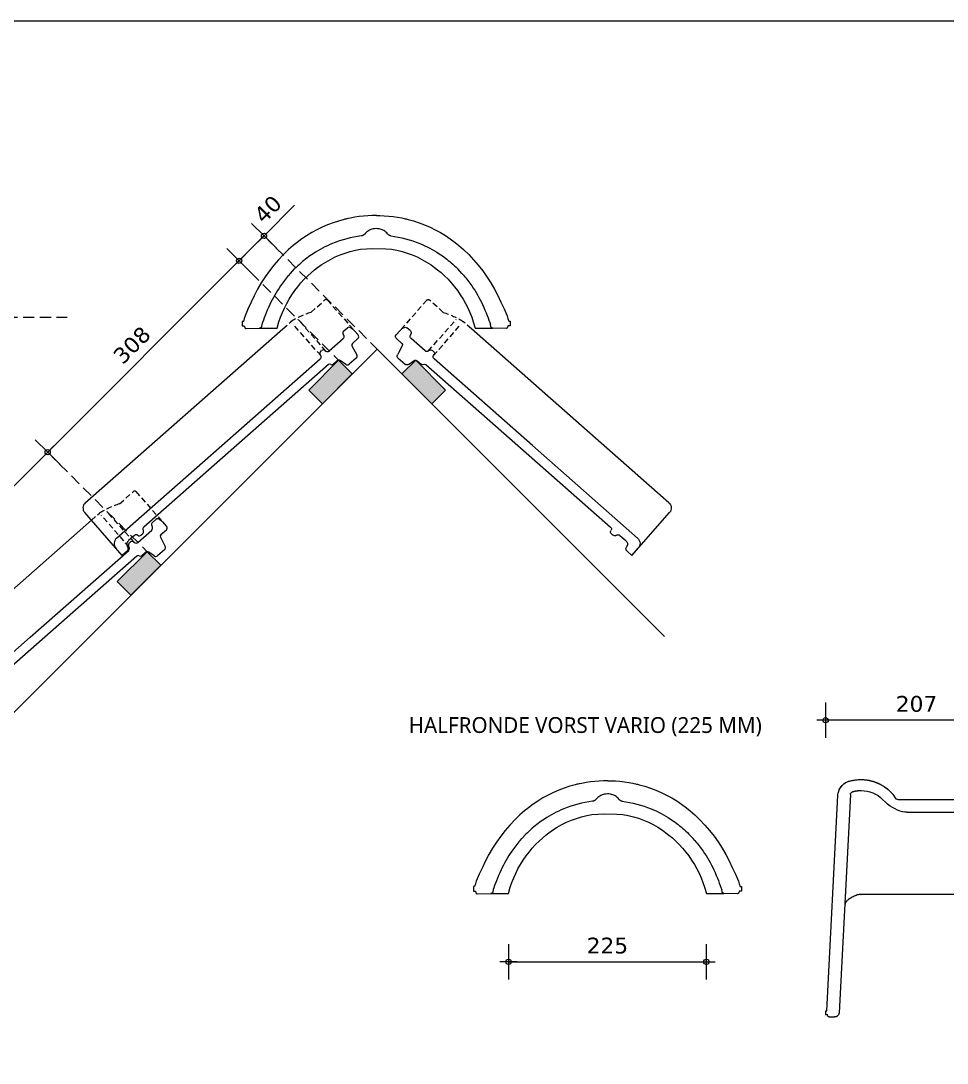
# Model space of a CAD drawing. Header units: millimetres. Extents: x -435 to 27166, y -19117 to 26500.
# Drawn here: x 18210 to 19264, y 19494 to 20680 of the extents above; entities that cross this region are included whole.
import ezdxf

# ---------------------------------------------------------------- set-up
doc = ezdxf.new("R2010")
doc.units = ezdxf.units.MM
doc.linetypes.add('IMPORT-DASHED _6_', pattern=[19.05, 12.7, -6.35])
doc.linetypes.add('IMPORT-DASHED2 _3_', pattern=[9.525, 6.35, -3.175])
for name, color, linetype, lineweight in [('ARCERING', 250, 'Continuous', 13), ('Dakpannen', 5, 'Continuous', 13), ('Hulplijnen', 10, 'IMPORT-DASHED _6_', 13), ('Laag 3', 250, 'Continuous', 13), ('Maatvoering', 4, 'Continuous', 13), ('Maatvoering2', 250, 'Continuous', 13), ('Niet printen', 250, 'Continuous', 13), ('NL_MKT_TEC_CAD_OVH Klassiek_dwg', 8, 'Continuous', 13), ('TEKST', 250, 'Continuous', 13)]:
    doc.layers.add(name, color=color, linetype=linetype, lineweight=lineweight)
doc.styles.add('Trebuchet MS_2', font='trebuc.ttf', dxfattribs={"height": 18})
doc.styles.add('Verdana', font='verdana.ttf', dxfattribs={"height": 18})

# ---------------------------------------------------------------- blocks, each defined once
blk = doc.blocks.new('NL_MKT_TEC_CAD_OVH Klassiek_dwg_BNOVH000B$2-3211375-Details Appartement')
at = {"layer": 'Dakpannen', "color": 10}
for p, q in [((-4.6, -72.6), (-0.5, -8)), ((8, -0.5), (306.8, -19.5))]:
    blk.add_line(p, q, dxfattribs=at)
at = {"layer": 'Dakpannen', "color": 10, "linetype": 'IMPORT-DASHED2 _3_'}
for p, q in [((306.8, -19.5), (318.9, -20.2)), ((315.7, -71.6), (318.7, -24)), ((323.5, -72.1), (326.5, -24.5)), ((342.6, -28.9), (363.8, -30.2)), ((365.7, -32.3), (362.9, -75.8))]:
    blk.add_line(p, q, dxfattribs=at)
at = {"layer": 'Dakpannen', "color": 250}
for p, q in [((6.7, -69.3), (6.1, -71.1)), ((21.3, -66.3), (12.2, -65.7)), ((24.1, -69.1), (24, -68.7)), ((32.3, -69.3), (32.2, -69.7)), ((315.7, -71.6), (316.1, -70.2)), ((319.1, -68.1), (320.5, -68.2)), ((323.3, -70.7), (323.5, -72.1)), ((354.1, -70.3), (359.4, -70.7)), ((29.2, -71.8), (26.9, -71.6)), ((326.3, -74.6), (347.5, -75.9)), ((350.6, -73.8), (351, -72.4)), ((324.5, -88.8), (318.6, -88.4)), ((328.6, -98.8), (327.3, -91.3)), ((348.7, -88.7), (345.2, -99.9)), ((359.2, -87.7), (350.9, -87.2)), ((342.2, -102), (331.4, -101.3))]:
    blk.add_line(p, q, dxfattribs=at)
at = {"layer": 'Dakpannen', "color": 250, "flags": 128}
for points in [[(4.6, -54.2), (163.7, -64.3), (312.6, -73.7)], [(3.1, -73.1), (-4.6, -72.6), (-3.9, -61.7)], [(314.6, -84.9), (162.9, -75.2), (35.4, -67.2)], [(362.2, -73.2), (362.7, -75.7), (362.8, -78.1), (362.4, -84.9)]]:
    blk.add_lwpolyline(points, dxfattribs=at)
at = {"layer": 'Dakpannen', "color": 10}
blk.add_arc((7.5, -8.5), 8, 86.3716, 176.3717, dxfattribs=at)
at = {"layer": 'Dakpannen', "color": 10, "linetype": 'IMPORT-DASHED2 _3_'}
for centre, radius, start, end in [((297, -117), 99.2, 62.6503, 77.2406), ((363.7, -32.2), 2, 356.3659, 86.366)]:
    blk.add_arc(centre, radius, start, end, dxfattribs=at)
at = {"layer": 'Dakpannen', "color": 250}
for centre, radius, start, end in [((4.1, -62.2), 8, 86.3684, 176.3685), ((3.3, -70.1), 3, 266.3767, 341.3763), ((11.8, -71.1), 5.4, 86.3616, 161.3605), ((21.1, -69.3), 3, 9.9565, 86.3847), ((27.1, -68.6), 3, 189.9373, 266.3653), ((29.3, -68.8), 3, 266.3597, 342.7882), ((35.2, -70.1), 3, 86.3653, 162.7935), ((318.9, -71.1), 3, 86.3803, 162.8084), ((320.3, -71.2), 3, 9.9455, 86.3737), ((353.9, -73.3), 3, 86.3641, 162.7903), ((359.2, -73.7), 3, 9.9434, 86.3737), ((312.8, -70.7), 3, 266.3737, 342.8022), ((326.5, -71.6), 3, 189.9302, 266.3587), ((347.7, -72.9), 3, 266.3653, 342.7937), ((314.5, -87), 2.15, 9.4865, 86.3675), ((318.7, -86.3), 2.15, 189.4646, 266.3668), ((324.3, -91.8), 3, 10.0819, 86.3797), ((350.8, -89.3), 2.17, 86.3581, 162.7861), ((359.4, -84.7), 3, 266.3778, 356.3779), ((331.6, -98.3), 3, 190.0781, 266.3739), ((342.4, -99), 3, 266.3577, 342.7862)]:
    blk.add_arc(centre, radius, start, end, dxfattribs=at)
blk = doc.blocks.new('NL_MKT_TEC_CAD_OVH Klassiek_dwg_BNOVH000B$2-3211394-Details Appartement')
at = {"layer": 'Dakpannen', "color": 10}
for p, q in [((-4.6, -72.6), (-0.5, -8)), ((8, -0.5), (306.8, -19.5))]:
    blk.add_line(p, q, dxfattribs=at)
at = {"layer": 'Dakpannen', "color": 10, "linetype": 'IMPORT-DASHED2 _3_'}
for p, q in [((306.8, -19.5), (318.9, -20.2)), ((315.7, -71.6), (318.7, -24)), ((323.5, -72.1), (326.5, -24.5)), ((342.6, -28.9), (363.8, -30.2)), ((365.7, -32.3), (362.9, -75.8))]:
    blk.add_line(p, q, dxfattribs=at)
at = {"layer": 'Dakpannen', "color": 250}
for p, q in [((6.7, -69.3), (6.1, -71.1)), ((21.3, -66.3), (12.2, -65.7)), ((24.1, -69.1), (24, -68.7)), ((32.3, -69.3), (32.2, -69.7)), ((315.7, -71.6), (316.1, -70.2)), ((319.1, -68.1), (320.5, -68.2)), ((323.3, -70.7), (323.5, -72.1)), ((354.1, -70.3), (359.4, -70.7)), ((29.2, -71.8), (26.9, -71.6)), ((326.3, -74.6), (347.5, -75.9)), ((350.6, -73.8), (351, -72.4)), ((324.5, -88.8), (318.6, -88.4)), ((328.6, -98.8), (327.3, -91.3)), ((348.7, -88.7), (345.2, -99.9)), ((359.2, -87.7), (350.9, -87.2)), ((342.2, -102), (331.4, -101.3))]:
    blk.add_line(p, q, dxfattribs=at)
at = {"layer": 'Dakpannen', "color": 250, "flags": 128}
for points in [[(4.6, -54.2), (163.7, -64.3), (312.6, -73.7)], [(3.1, -73.1), (-4.6, -72.6), (-3.9, -61.7)], [(314.6, -84.9), (162.9, -75.2), (35.4, -67.2)], [(362.2, -73.2), (362.7, -75.7), (362.8, -78.1), (362.4, -84.9)]]:
    blk.add_lwpolyline(points, dxfattribs=at)
at = {"layer": 'Dakpannen', "color": 10}
blk.add_arc((7.5, -8.5), 8, 86.3716, 176.3717, dxfattribs=at)
at = {"layer": 'Dakpannen', "color": 10, "linetype": 'IMPORT-DASHED2 _3_'}
for centre, radius, start, end in [((297, -117), 99.2, 62.6503, 77.2406), ((363.7, -32.2), 2, 356.3659, 86.366)]:
    blk.add_arc(centre, radius, start, end, dxfattribs=at)
at = {"layer": 'Dakpannen', "color": 250}
for centre, radius, start, end in [((4.1, -62.2), 8, 86.3684, 176.3685), ((3.3, -70.1), 3, 266.3767, 341.3763), ((11.8, -71.1), 5.4, 86.3616, 161.3605), ((21.1, -69.3), 3, 9.9565, 86.3847), ((27.1, -68.6), 3, 189.9373, 266.3653), ((29.3, -68.8), 3, 266.3597, 342.7882), ((35.2, -70.1), 3, 86.3653, 162.7935), ((318.9, -71.1), 3, 86.3803, 162.8084), ((320.3, -71.2), 3, 9.9455, 86.3737), ((353.9, -73.3), 3, 86.3641, 162.7903), ((359.2, -73.7), 3, 9.9434, 86.3737), ((312.8, -70.7), 3, 266.3737, 342.8022), ((326.5, -71.6), 3, 189.9302, 266.3587), ((347.7, -72.9), 3, 266.3653, 342.7937), ((314.5, -87), 2.15, 9.4865, 86.3675), ((318.7, -86.3), 2.15, 189.4646, 266.3668), ((324.3, -91.8), 3, 10.0819, 86.3797), ((350.8, -89.3), 2.17, 86.3581, 162.7861), ((359.4, -84.7), 3, 266.3778, 356.3779), ((331.6, -98.3), 3, 190.0781, 266.3739), ((342.4, -99), 3, 266.3577, 342.7862)]:
    blk.add_arc(centre, radius, start, end, dxfattribs=at)
blk = doc.blocks.new('NL_MKT_TEC_CAD_OVH Klassiek_dwg_Maatlijn-3211395-Details Appartement')
at = {"layer": 'Maatvoering2', "color": 4, "flags": 128}
for points in [[(0, -100), (0, 0), (0, 100)], [(-50, 0), (0, 0), (50, 0)]]:
    blk.add_lwpolyline(points, dxfattribs=at)
at = {"layer": 'Maatvoering2', "color": 4}
blk.add_circle((0, 0), 15, dxfattribs=at)
blk = doc.blocks.new('NL_MKT_TEC_CAD_OVH Klassiek_dwg_halfronde_begin_eind_vorst_vario-3211402-Details Appartement')
at = {"color": 250, "lineweight": 13}
blk.add_line((14415.6, 1181), (14415.6, 1185.4), dxfattribs=at)
at = {"layer": 'Laag 3'}
for p, q in [((14166.7, 944.3), (14179.4, 1189.2)), ((14180.8, 1195.4), (14180.9, 1195.5)), ((14180.8, 1195.3), (14180.8, 1195.4)), ((14193.7, 1190.2), (14180.8, 941.9)), ((14201.6, 1194.5), (14201.5, 1194.5)), ((14201.6, 1194.5), (14201.5, 1194.5)), ((14235.6, 1196.6), (14235.6, 1196.5)), ((14235.6, 1196.6), (14235.6, 1196.5)), ((14239.1, 1193.4), (14242.2, 1190.2)), ((14401.5, 1188.1), (14400.1, 1184.1)), ((14401.5, 1188.1), (14401.8, 1188.4)), ((14401.8, 1188.4), (14402, 1188.6)), ((14409.1, 1190.3), (14405.7, 1190.3)), ((14414.3, 1185.4), (14413.7, 1187.1)), ((14233.4, 1181.4), (14230.3, 1184.6)), ((14274.4, 1184.1), (14248.5, 1184.1)), ((14400.1, 1184.1), (14274.4, 1184.1)), ((14413.4, 1181), (14410.2, 1171)), ((14415.6, 1181), (14413.4, 1181)), ((14415.6, 1185.4), (14414.3, 1185.4)), ((14258, 1170), (14387, 1170)), ((14398, 1170), (14408.9, 1170)), ((14408.9, 1170), (14408.9, 1170)), ((14410.2, 1171), (14410.2, 1171)), ((14165.4, 944.3), (14166.7, 944.3)), ((14165.4, 944.3), (14165.4, 939.9)), ((14165.4, 939.9), (14167.6, 939.9)), ((14168, 938.2), (14167.6, 939.9)), ((14169.3, 937.2), (14175.7, 937.2)), ((14176.3, 937.2), (14175.7, 937.2)), ((14176.8, 937.3), (14176.3, 937.2)), ((14177.3, 937.4), (14176.8, 937.3)), ((14177.8, 937.6), (14177.3, 937.4)), ((14178.3, 937.8), (14177.8, 937.6)), ((14178.4, 937.9), (14178.3, 937.8))]:
    blk.add_line(p, q, dxfattribs=at)
at = {"layer": 'Laag 3', "color": 10}
for p, q in [((14415.7, 1079.2), (14415.7, 1181)), ((14413, 1077.6), (14413.5, 1079.2)), ((14413.5, 1079.2), (14415.7, 1079.2)), ((14191.6, 1070.7), (14190.5, 1069.9)), ((14190.5, 1069.9), (14190.5, 1069.9)), ((14192.6, 1071.5), (14191.6, 1070.7)), ((14194.4, 1072.6), (14194, 1072.4)), ((14411.7, 1076.6), (14205.9, 1076.6))]:
    blk.add_line(p, q, dxfattribs=at)
at = {"layer": 'Laag 3', "flags": 128}
for points in [[(14180.9, 1195.5), (14181.3, 1196.5), (14181.9, 1197.5), (14182.5, 1198.5), (14183.3, 1199.4), (14184.1, 1200.4), (14185, 1201.3)], [(14185, 1201.3), (14185.9, 1202.1), (14186.3, 1202.4)]]:
    blk.add_lwpolyline(points, dxfattribs=at)
at = {"layer": 'Laag 3', "color": 10, "flags": 128}
for points in [[(14188.7, 1068), (14188.4, 1067.6), (14188.1, 1067.2), (14187.9, 1066.8)], [(14190.5, 1069.9), (14190.1, 1069.6), (14189.7, 1069.2), (14189.3, 1068.8), (14189, 1068.4), (14188.7, 1068)], [(14194, 1072.4), (14193.7, 1072.2), (14192.6, 1071.5)], [(14205.4, 1076.6), (14204.6, 1076.5), (14203.4, 1076.4), (14202.3, 1076.2), (14201.2, 1075.9), (14200, 1075.5), (14198.9, 1075), (14197.8, 1074.5), (14196.6, 1073.9), (14195.5, 1073.3), (14194.4, 1072.6)], [(14392, 1076.6), (14392, 1076.6), (14392, 1076.6), (14392, 1076.6), (14392, 1076.6), (14392, 1076.6), (14392, 1076.6), (14391.9, 1076.6), (14391.9, 1076.6), (14391.9, 1076.6), (14391.9, 1076.6)], [(14187.6, 1066), (14187.5, 1065.6), (14187.4, 1065.3), (14187.3, 1065), (14187.3, 1064.8)], [(14187.9, 1066.8), (14187.8, 1066.4), (14187.6, 1066)]]:
    blk.add_lwpolyline(points, dxfattribs=at)
at = {"layer": 'Laag 3'}
for points in [[(14180.8, 1195.4), (14182, 1198.1), (14183.9, 1200.6), (14186.3, 1202.4)], [(14185.8, 1202), (14185.9, 1202.1), (14186.1, 1202.3), (14186.3, 1202.4)], [(14186.3, 1202.4), (14188.2, 1203.8), (14190.3, 1204.9), (14192.6, 1205.5)], [(14186.3, 1202.4), (14186.9, 1202.9), (14187.6, 1203.3), (14188.2, 1203.7)], [(14190.7, 1204.9), (14191.3, 1205.1), (14191.9, 1205.3), (14192.6, 1205.5)], [(14192.6, 1205.5), (14196.9, 1206.6), (14201.3, 1207.2), (14205.8, 1207.2)], [(14192.6, 1205.5), (14194, 1205.9), (14195.5, 1206.2), (14196.9, 1206.4)], [(14196.9, 1206.4), (14197, 1206.4), (14197.1, 1206.5), (14197.2, 1206.5)], [(14197.2, 1206.5), (14198.6, 1206.7), (14200, 1206.9), (14201.3, 1207)], [(14201.3, 1207), (14202.3, 1207.1), (14203.3, 1207.1), (14204.3, 1207.2)], [(14204.3, 1207.2), (14204.8, 1207.2), (14205.3, 1207.2), (14205.8, 1207.2)], [(14204.3, 1207.2), (14204.8, 1207.2), (14205.3, 1207.2), (14205.8, 1207.2)], [(14205.8, 1207.2), (14218.3, 1207.2), (14230.2, 1202.2), (14239.1, 1193.4)], [(14205.8, 1207.2), (14206.8, 1207.2), (14207.9, 1207.2), (14209, 1207.1)], [(14205.8, 1207.2), (14206.8, 1207.2), (14207.9, 1207.2), (14209, 1207.1)], [(14209, 1207.1), (14209.4, 1207.1), (14209.9, 1207), (14210.4, 1207)], [(14209, 1207.1), (14209.5, 1207.1), (14209.9, 1207), (14210.4, 1207)], [(14210.4, 1207), (14213.4, 1206.7), (14216.5, 1206.1), (14219.4, 1205.2)], [(14219.4, 1205.2), (14219.9, 1205), (14220.4, 1204.9), (14220.9, 1204.7)], [(14219.4, 1205.2), (14219.9, 1205), (14220.4, 1204.9), (14220.9, 1204.7)], [(14220.9, 1204.7), (14223.2, 1203.9), (14225.4, 1203), (14227.5, 1201.9)], [(14220.9, 1204.7), (14221.7, 1204.4), (14222.5, 1204.1), (14223.3, 1203.8)], [(14223.3, 1203.8), (14223.5, 1203.7), (14223.6, 1203.7), (14223.8, 1203.6)], [(14223.8, 1203.6), (14225.1, 1203.1), (14226.3, 1202.5), (14227.5, 1201.9)], [(14227.5, 1201.9), (14227.7, 1201.8), (14227.8, 1201.7), (14228, 1201.6)], [(14227.5, 1201.9), (14227.7, 1201.8), (14227.8, 1201.7), (14228, 1201.6)], [(14228, 1201.6), (14229.3, 1200.9), (14230.5, 1200.2), (14231.7, 1199.4)], [(14228, 1201.6), (14229.3, 1200.9), (14230.5, 1200.2), (14231.7, 1199.4)], [(14231.7, 1199.4), (14231.8, 1199.3), (14231.9, 1199.3), (14231.9, 1199.3)], [(14231.7, 1199.4), (14231.8, 1199.3), (14231.9, 1199.3), (14231.9, 1199.3)], [(14231.9, 1199.3), (14233.2, 1198.4), (14234.4, 1197.5), (14235.6, 1196.6)], [(14231.9, 1199.3), (14233.2, 1198.4), (14234.4, 1197.5), (14235.6, 1196.6)], [(14179.4, 1190.3), (14179.6, 1192.1), (14180.1, 1193.8), (14180.8, 1195.4)], [(14179.4, 1189.2), (14179.4, 1189.6), (14179.4, 1190), (14179.4, 1190.3)], [(14180.4, 1194.4), (14180.5, 1194.7), (14180.6, 1195), (14180.8, 1195.3)], [(14180.4, 1194.3), (14180.4, 1194.5), (14180.5, 1194.6), (14180.6, 1194.8)], [(14180.6, 1194.8), (14180.6, 1195), (14180.7, 1195.1), (14180.8, 1195.3)], [(14180.8, 1195.3), (14180.8, 1195.3), (14180.8, 1195.3), (14180.8, 1195.4)], [(14193.7, 1190.2), (14193.7, 1191.7), (14194.8, 1193), (14196.3, 1193.5)], [(14196.3, 1193.5), (14199.4, 1194.3), (14202.6, 1194.7), (14205.8, 1194.7)], [(14196.3, 1193.5), (14196.6, 1193.5), (14196.9, 1193.6), (14197.3, 1193.7)], [(14196.3, 1193.5), (14196.6, 1193.5), (14196.9, 1193.6), (14197.3, 1193.7)], [(14197.3, 1193.7), (14197.5, 1193.8), (14197.7, 1193.8), (14197.9, 1193.9)], [(14197.3, 1193.7), (14197.5, 1193.8), (14197.7, 1193.8), (14197.9, 1193.9)], [(14197.9, 1193.9), (14198.2, 1193.9), (14198.6, 1194), (14198.9, 1194.1)], [(14197.9, 1193.9), (14198.1, 1193.9), (14198.2, 1193.9), (14198.3, 1194)], [(14198.3, 1194), (14198.5, 1194), (14198.7, 1194), (14198.9, 1194.1)], [(14198.9, 1194.1), (14199, 1194.1), (14199.2, 1194.1), (14199.4, 1194.2)], [(14198.9, 1194.1), (14199, 1194.1), (14199.2, 1194.1), (14199.4, 1194.2)], [(14199.4, 1194.2), (14199.5, 1194.2), (14199.7, 1194.2), (14199.8, 1194.2)], [(14199.4, 1194.2), (14199.5, 1194.2), (14199.7, 1194.2), (14199.8, 1194.2)], [(14199.8, 1194.2), (14200, 1194.3), (14200.2, 1194.3), (14200.4, 1194.3)], [(14199.8, 1194.2), (14200, 1194.3), (14200.2, 1194.3), (14200.4, 1194.3)], [(14200.4, 1194.3), (14200.5, 1194.4), (14200.6, 1194.4), (14200.7, 1194.4)], [(14200.4, 1194.3), (14200.5, 1194.4), (14200.6, 1194.4), (14200.7, 1194.4)], [(14200.7, 1194.4), (14201, 1194.4), (14201.2, 1194.5), (14201.5, 1194.5)], [(14201.6, 1194.5), (14201.9, 1194.5), (14202.2, 1194.6), (14202.5, 1194.6)], [(14201.6, 1194.5), (14201.9, 1194.5), (14202.2, 1194.6), (14202.5, 1194.6)], [(14202.5, 1194.6), (14203.6, 1194.7), (14204.7, 1194.7), (14205.8, 1194.7)], [(14202.5, 1194.6), (14203.6, 1194.7), (14204.7, 1194.7), (14205.8, 1194.7)], [(14205.8, 1194.7), (14215, 1194.7), (14223.8, 1191.1), (14230.3, 1184.6)], [(14235.6, 1196.5), (14236.8, 1195.5), (14238, 1194.5), (14239.1, 1193.4)], [(14235.6, 1196.5), (14236.8, 1195.5), (14238, 1194.5), (14239.1, 1193.4)], [(14248.5, 1184.1), (14244.5, 1184.4), (14243.9, 1188.6), (14242.2, 1190.2)], [(14402, 1188.6), (14401.9, 1188.4), (14401.7, 1188.2), (14401.5, 1188.1)], [(14402, 1188.6), (14402.9, 1189.7), (14404.3, 1190.3), (14405.7, 1190.3)], [(14409.1, 1190.3), (14411.1, 1190.3), (14413, 1189), (14413.7, 1187.1)], [(14255.7, 1170.1), (14248.8, 1171.2), (14240, 1174.9), (14233.4, 1181.4)], [(14258, 1170), (14257.2, 1170), (14256.5, 1170), (14255.7, 1170.1)], [(14258, 1170), (14257.2, 1170), (14256.5, 1170), (14255.7, 1170.1)], [(14398, 1170), (14394.3, 1169.8), (14390.6, 1169.8), (14387, 1170)], [(14410.2, 1171), (14410, 1170.4), (14409.5, 1170), (14408.9, 1170)], [(14169.3, 937.2), (14168.7, 937.2), (14168.2, 937.6), (14168, 938.2)], [(14178.4, 937.9), (14177.6, 937.4), (14176.7, 937.2), (14175.7, 937.2)], [(14180.8, 941.9), (14180.7, 940.3), (14179.8, 938.8), (14178.4, 937.9)]]:
    blk.add_open_spline(points, degree=3, dxfattribs=at)
at = {"layer": 'Laag 3', "color": 10}
for points in [[(14205.4, 1076.6), (14205.6, 1076.6), (14205.7, 1076.6), (14205.9, 1076.6)], [(14413, 1077.6), (14412.9, 1077), (14412.4, 1076.6), (14411.7, 1076.6)]]:
    blk.add_open_spline(points, degree=3, dxfattribs=at)
blk = doc.blocks.new('NL_MKT_TEC_CAD_OVH Klassiek_dwg_halfronde_vorst_vario_doorsnede-3211405-Details Appartement')
at = {"layer": 'Laag 3', "color": 10}
for p, q in [((14540.8, 1073.3), (14540.8, 1068.3)), ((14542.3, 1073.3), (14540.8, 1073.3)), ((14540.8, 1068.3), (14543.3, 1068.3)), ((14543.1, 1076.5), (14542.3, 1073.3)), ((14543.3, 1068.3), (14543.8, 1066.3)), ((14843.2, 1068.3), (14842.7, 1066.4)), ((14845.7, 1068.3), (14843.2, 1068.3)), ((14843.3, 1076.5), (14844.2, 1073.4)), ((14844.2, 1073.4), (14845.7, 1073.4)), ((14845.7, 1073.4), (14845.7, 1068.3)), ((14545.3, 1065.2), (14560.8, 1065.5)), ((14841.2, 1065.3), (14825.9, 1065.6))]:
    blk.add_line(p, q, dxfattribs=at)
at = {"layer": 'Laag 3', "color": 10, "flags": 128}
for points in [[(14656.8, 1189.2), (14650.6, 1187.4), (14644.3, 1185.4), (14638, 1183), (14631.9, 1180.3), (14625.9, 1177.4), (14620, 1174.2), (14614.3, 1170.7), (14608.8, 1167), (14603.4, 1163), (14599, 1159.4)], [(14693.7, 1193.7), (14688.9, 1193.6), (14683.9, 1193.4), (14678.9, 1193), (14673.9, 1192.4), (14669, 1191.7), (14664.1, 1190.8), (14661.2, 1190.2)], [(14693.7, 1193.7), (14697.6, 1193.7), (14702.6, 1193.5), (14707.6, 1193.1), (14712.6, 1192.5), (14717.5, 1191.8), (14722.4, 1190.9), (14725.3, 1190.3)], [(14729.6, 1189.2), (14735.8, 1187.5), (14742.2, 1185.4), (14748.5, 1183), (14754.6, 1180.4), (14760.6, 1177.5), (14766.5, 1174.2), (14772.2, 1170.8), (14777.7, 1167.1), (14783.1, 1163.1), (14787.5, 1159.5)], [(14599, 1159.4), (14593.7, 1154.9), (14587.9, 1149.3), (14582.3, 1143.4), (14577, 1137.2), (14571.9, 1130.7), (14567.1, 1124), (14562.6, 1117.1), (14558.5, 1109.9), (14554.7, 1102.5), (14551.1, 1095), (14547.4, 1087.3), (14544.2, 1079.5), (14543.1, 1076.5)], [(14787.5, 1159.5), (14792.7, 1154.9), (14798.6, 1149.3), (14804.2, 1143.4), (14809.5, 1137.3), (14814.6, 1130.8), (14819.4, 1124.1), (14823.8, 1117.1), (14828, 1109.9), (14831.8, 1102.6), (14835.2, 1095), (14839.1, 1087.4), (14842.3, 1079.6), (14843.3, 1076.5)], [(14543.8, 1066.3), (14543.8, 1066.3), (14544, 1066), (14544.1, 1065.8), (14544.3, 1065.6), (14544.6, 1065.4), (14544.8, 1065.3), (14545.1, 1065.2), (14545.3, 1065.2)], [(14842.7, 1066.4), (14842.6, 1066.3), (14842.5, 1066.1), (14842.4, 1065.8), (14842.2, 1065.6), (14841.9, 1065.5), (14841.7, 1065.4), (14841.4, 1065.3), (14841.2, 1065.3)]]:
    blk.add_lwpolyline(points, dxfattribs=at)
at = {"layer": 'Laag 3', "flags": 128}
for points in [[(14710.1, 1170.5), (14710.1, 1170.5), (14709.7, 1170.6), (14709.2, 1170.7), (14708.8, 1170.9), (14708.4, 1171), (14708, 1171.2), (14707.7, 1171.5), (14707.3, 1171.7), (14707, 1172), (14706.7, 1172.3), (14706.4, 1172.7), (14705.4, 1173.8), (14704.4, 1174.8), (14703.3, 1175.7), (14702.1, 1176.5), (14700.8, 1177.2), (14699.5, 1177.7), (14698.1, 1178.2), (14696.7, 1178.5), (14694.8, 1178.7), (14693.3, 1178.8), (14691.4, 1178.6), (14690, 1178.4), (14688.6, 1178.1), (14687.2, 1177.7), (14685.9, 1177.1), (14684.6, 1176.4), (14683.4, 1175.6), (14682.3, 1174.7), (14681.2, 1173.7), (14680.3, 1172.6), (14680, 1172.3), (14679.7, 1171.9), (14679.3, 1171.7), (14679, 1171.4), (14678.6, 1171.2), (14678.2, 1171), (14677.8, 1170.8), (14677.4, 1170.7), (14677, 1170.5), (14676.5, 1170.5), (14676.5, 1170.5)], [(14563.4, 1069.9), (14562.8, 1067.3), (14562.8, 1067), (14562.7, 1066.7), (14562.5, 1066.4), (14562.4, 1066.2), (14562.2, 1066), (14562.2, 1066), (14561.9, 1065.8), (14561.7, 1065.7), (14561.4, 1065.6), (14561.1, 1065.5), (14560.8, 1065.5), (14561, 1065.5), (14580.8, 1065.5), (14582.8, 1072.7), (14584.7, 1078), (14586.7, 1083.2), (14589.1, 1088.4), (14591.6, 1093.6), (14594.5, 1098.6), (14597.5, 1103.4), (14600.8, 1108.2), (14604.2, 1112.7), (14607.8, 1117), (14611.6, 1121.1), (14615.5, 1125), (14619.4, 1128.6), (14623.4, 1132), (14626.8, 1134.6), (14626.8, 1134.6), (14630.9, 1137.5), (14636, 1140.8), (14641.3, 1143.8), (14646.7, 1146.5), (14652.3, 1148.9), (14658, 1150.9), (14663.8, 1152.7), (14669.8, 1154.1), (14675.7, 1155.3), (14682.4, 1155.8), (14689.5, 1156.3), (14704.2, 1155.9), (14710.9, 1155.3), (14716.9, 1154.2), (14722.8, 1152.8), (14728.6, 1151), (14734.3, 1148.9), (14739.9, 1146.5), (14745.4, 1143.8), (14750.7, 1140.8), (14755.8, 1137.5), (14759.9, 1134.6), (14759.9, 1134.6), (14763.2, 1132), (14767.2, 1128.7), (14771.2, 1125), (14775.1, 1121.2), (14778.8, 1117.1), (14782.4, 1112.7), (14785.9, 1108.2), (14789.1, 1103.5), (14792.2, 1098.6), (14795, 1093.6), (14797.6, 1088.5), (14799.9, 1083.3), (14802, 1078), (14803.8, 1072.7), (14805.9, 1065.6), (14825.7, 1065.6), (14825.9, 1065.6), (14825.6, 1065.6), (14825.3, 1065.7), (14825, 1065.8), (14824.7, 1065.9), (14824.5, 1066.1), (14824.5, 1066.1), (14824.3, 1066.3), (14824.1, 1066.5), (14824, 1066.8), (14823.9, 1067.1), (14823.8, 1067.3), (14823.3, 1069.9)], [(14593.9, 1125.6), (14595.8, 1127.9), (14600.6, 1132.9)], [(14792.8, 1125.7), (14790.8, 1127.9), (14786.1, 1133)]]:
    blk.add_lwpolyline(points, dxfattribs=at)
at = {"layer": 'Laag 3', "color": 10}
for points in [[(14661.2, 1190.2), (14659.7, 1189.9), (14658.3, 1189.5), (14656.8, 1189.2)], [(14725.3, 1190.3), (14726.7, 1189.9), (14728.2, 1189.6), (14729.6, 1189.2)]]:
    blk.add_open_spline(points, degree=3, dxfattribs=at)
at = {"layer": 'Laag 3'}
for points in [[(14676.5, 1170.5), (14665.3, 1169), (14654.2, 1166.1), (14643.7, 1161.8)], [(14710.1, 1170.5), (14721.4, 1169.1), (14732.5, 1166.2), (14743, 1161.9)], [(14743, 1161.9), (14750.7, 1158.7), (14758.1, 1154.8), (14765.1, 1150.2)], [(14621.6, 1150.2), (14616.8, 1147), (14612.2, 1143.6), (14607.9, 1139.8)], [(14643.7, 1161.8), (14635.9, 1158.6), (14628.5, 1154.7), (14621.6, 1150.2)], [(14765.1, 1150.2), (14769.9, 1147.1), (14774.4, 1143.6), (14778.7, 1139.9)], [(14607.9, 1139.8), (14605.4, 1137.6), (14602.9, 1135.3), (14600.6, 1132.9)], [(14778.7, 1139.9), (14781.3, 1137.7), (14783.7, 1135.4), (14786.1, 1133)], [(14593.9, 1125.6), (14590.6, 1121.8), (14587.5, 1117.8), (14584.6, 1113.7)], [(14792.8, 1125.7), (14796.1, 1121.9), (14799.2, 1117.9), (14802.1, 1113.7)], [(14584.6, 1113.7), (14579.9, 1106.9), (14575.8, 1099.8), (14572.3, 1092.3)], [(14802.1, 1113.7), (14806.8, 1107), (14810.9, 1099.8), (14814.4, 1092.3)], [(14572.3, 1092.3), (14568.4, 1084), (14565.3, 1075.5), (14563.4, 1069.9)], [(14814.4, 1092.3), (14818.2, 1084.1), (14821.3, 1075.5), (14823.3, 1069.9)], [(14823.9, 1067.1), (14823.9, 1067.2), (14823.8, 1067.2), (14823.8, 1067.3)], [(14824, 1066.8), (14823.9, 1066.9), (14823.9, 1067), (14823.9, 1067.1)], [(14824.1, 1066.6), (14824, 1066.7), (14824, 1066.8), (14824, 1066.8)], [(14824.1, 1066.6), (14824.1, 1066.6), (14824.1, 1066.6), (14824.1, 1066.6)], [(14824.2, 1066.4), (14824.2, 1066.5), (14824.1, 1066.5), (14824.1, 1066.6)], [(14824.4, 1066.2), (14824.3, 1066.3), (14824.2, 1066.3), (14824.2, 1066.4)]]:
    blk.add_open_spline(points, degree=3, dxfattribs=at)
blk = doc.blocks.new('NL_MKT_TEC_CAD_OVH Klassiek_dwg_Maatlijn-3211399-Details Appartement')
at = {"layer": 'Maatvoering2', "color": 4, "flags": 128}
for points in [[(0, -100), (0, 0), (0, 100)], [(-50, 0), (0, 0), (50, 0)]]:
    blk.add_lwpolyline(points, dxfattribs=at)
at = {"layer": 'Maatvoering2', "color": 4}
blk.add_circle((0, 0), 15, dxfattribs=at)
blk = doc.blocks.new('NL_MKT_TEC_CAD_OVH Klassiek_dwg-3211364-Details Appartement')
at = {"layer": 'ARCERING'}
for points in [[(2092.1, -11784.9), (2126.1, -11750.9), (2110.5, -11735.4), (2076.6, -11769.3)], [(2216.6, -11784.9), (2232.1, -11769.3), (2198.2, -11735.4), (2182.6, -11750.9)], [(1874.3, -12002.7), (1908.3, -11968.7), (1892.7, -11953.2), (1858.8, -11987.1)]]:
    blk.add_hatch(color=4, dxfattribs=at).paths.add_polyline_path(points)
at = {"color": 4, "lineweight": 13}
for p, q in [((2871.2, -12144.9), (2664.7, -12144.9)), ((2304, -12419.7), (2528.7, -12419.7))]:
    blk.add_line(p, q, dxfattribs=at)
at = {"color": 4, "lineweight": 13, "flags": 128}
for points in [[(2076.6, -11769.3), (2092.1, -11784.9), (2126.1, -11750.9), (2110.5, -11735.4)], [(2232.1, -11769.3), (2216.6, -11784.9), (2182.6, -11750.9), (2198.2, -11735.4)], [(1858.8, -11987.1), (1874.3, -12002.7), (1908.3, -11968.7), (1892.7, -11953.2)]]:
    blk.add_lwpolyline(points, close=True, dxfattribs=at)
at = {"layer": 'Hulplijnen', "color": 130, "lineweight": 18}
for p, q in [((2025.7, -11594), (2154.4, -11722.7)), ((1997.4, -11622.3), (2110.5, -11735.4)), ((1779.6, -11840), (1892.7, -11953.2))]:
    blk.add_line(p, q, dxfattribs=at)
at = {"layer": 'Hulplijnen', "color": 4}
blk.add_line((-172.4, -11686.6), (1801.8, -11686.6), dxfattribs=at)
at = {"layer": 'Hulplijnen', "color": 4, "linetype": 'Continuous', "flags": 128}
blk.add_lwpolyline([(1467.5, -12409.5), (2154.4, -11722.7), (2481.3, -12049.6)], dxfattribs=at)
at = {"layer": 'Maatvoering'}
for p, q in [((2025.7, -11594), (2060.4, -11559.2)), ((1997.5, -11622.1), (2025.5, -11594.1)), ((1779.7, -11839.9), (1997.2, -11622.4)), ((1561.9, -12057.7), (1779.4, -11840.2))]:
    blk.add_line(p, q, dxfattribs=at)
at = {"layer": 'Niet printen', "color": 2, "flags": 128}
blk.add_lwpolyline([(-225, -11349.4), (3846.1, -11349.4), (3846.1, -14188.7), (-225, -14188.7)], close=True, dxfattribs=at)
for name, p in [('NL_MKT_TEC_CAD_OVH Klassiek_dwg_halfronde_vorst_vario_doorsnede-3211405-Details Appartement', (-12540.1, -12764.5)), ('NL_MKT_TEC_CAD_OVH Klassiek_dwg_halfronde_vorst_vario_doorsnede-3211405-Details Appartement', (-12277, -13407.5)), ('NL_MKT_TEC_CAD_OVH Klassiek_dwg_halfronde_begin_eind_vorst_vario-3211402-Details Appartement', (-11500.9, -13419.6))]:
    blk.add_blockref(name, p)
at = {"xscale": 0.2, "yscale": 0.2, "zscale": 0.2}
for name, p, rotation in [('NL_MKT_TEC_CAD_OVH Klassiek_dwg_Maatlijn-3211395-Details Appartement', (2025.7, -11594), 45.00003099999019), ('NL_MKT_TEC_CAD_OVH Klassiek_dwg_Maatlijn-3211395-Details Appartement', (1997.4, -11622.3), 45.00017601476278), ('NL_MKT_TEC_CAD_OVH Klassiek_dwg_Maatlijn-3211395-Details Appartement', (1997.4, -11622.3), 225.0000309999902), ('NL_MKT_TEC_CAD_OVH Klassiek_dwg_Maatlijn-3211395-Details Appartement', (1779.6, -11840), 44.99988402789627), ('NL_MKT_TEC_CAD_OVH Klassiek_dwg_Maatlijn-3211395-Details Appartement', (1779.6, -11840), 225.0001760147627), ('NL_MKT_TEC_CAD_OVH Klassiek_dwg_Maatlijn-3211399-Details Appartement', (2664.5, -12144.9), 180), ('NL_MKT_TEC_CAD_OVH Klassiek_dwg_Maatlijn-3211399-Details Appartement', (2303.8, -12419.7), 180)]:
    blk.add_blockref(name, p, dxfattribs=dict(at, rotation=rotation))
at = {"rotation": 45.00000000000001}
for p in [(1816.4, -11902.8), (1598.6, -12120.6)]:
    blk.add_blockref('NL_MKT_TEC_CAD_OVH Klassiek_dwg_BNOVH000B$2-3211375-Details Appartement', p, dxfattribs=at)
at = {"extrusion": (0, 0, -1), "zscale": -1, "rotation": 45.00000000000001}
blk.add_blockref('NL_MKT_TEC_CAD_OVH Klassiek_dwg_BNOVH000B$2-3211394-Details Appartement', (-2492.3, -11902.8), dxfattribs=at)
at = {"xscale": 0.2, "yscale": 0.2, "zscale": 0.2}
blk.add_blockref('NL_MKT_TEC_CAD_OVH Klassiek_dwg_Maatlijn-3211399-Details Appartement', (2528.9, -12419.7), dxfattribs=at)
at = {"color": 4, "lineweight": 13, "char_height": 18, "width": 56.142, "attachment_point": 2, "line_spacing_factor": 0.994243, "style": 'Verdana'}
for s, insert in [('207', (2767.9, -12117.3)), ('225', (2416.3, -12392.2))]:
    blk.add_mtext(s, dxfattribs=dict(at, insert=insert))
at = {"layer": 'Maatvoering', "char_height": 18, "attachment_point": 2, "line_spacing_factor": 0.994243, "style": 'Verdana'}
for s, insert, width, rotation in [('40', (2023.6, -11557.1), 37.428, 45), ('308', (1869, -11711.7), 56.142, 45.0002)]:
    blk.add_mtext(s, dxfattribs=dict(at, insert=insert, width=width, rotation=rotation))
at = {"layer": 'TEKST', "color": 7, "insert": (2190.3, -12141.4), "char_height": 18, "width": 477.853, "attachment_point": 1, "line_spacing_factor": 1.048425, "style": 'Trebuchet MS_2'}
blk.add_mtext('HALFRONDE VORST VARIO (225 MM)', dxfattribs=at)

msp = doc.modelspace()

# ---------------------------------------------------------------- block references
at = {"layer": 'NL_MKT_TEC_CAD_OVH Klassiek_dwg', "color": 250}
msp.add_blockref('NL_MKT_TEC_CAD_OVH Klassiek_dwg-3211364-Details Appartement', (16461.2, 32029.1), dxfattribs=at)

doc.saveas('drawing.dxf')
